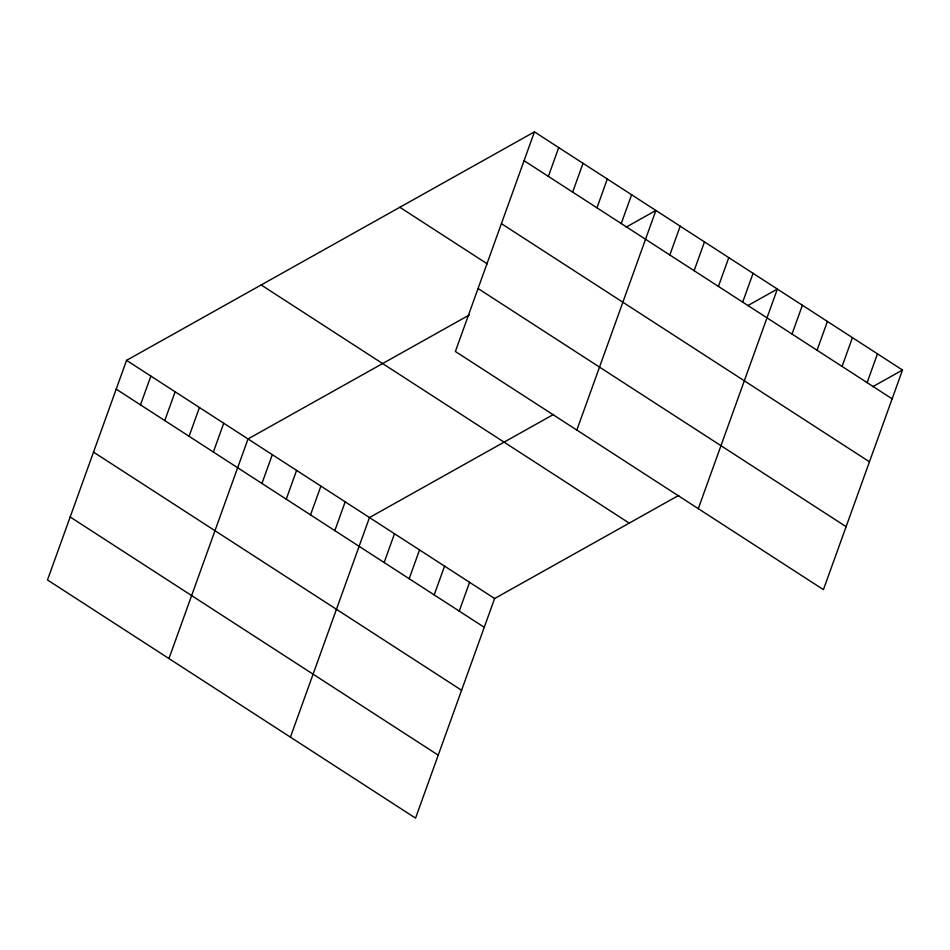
<?xml version="1.0" encoding="UTF-8"?>
<svg xmlns="http://www.w3.org/2000/svg" width="950" height="950" viewBox="0 0 950 950"><rect width="100%" height="100%" fill="white"/><g stroke="black" fill="none" stroke-linecap="round" stroke-linejoin="round"><path stroke-width="1.43" d="M534.446 131.872L455.383 351.476L823.436 589.641L902.5 370.037L534.446 131.872L126.564 360.359L47.5 579.963L415.554 818.128L494.617 598.524L678.751 495.378M140.493 404.866L150.86 376.081M164.777 420.589L175.144 391.792M189.074 436.299L199.441 407.514M213.37 452.022L223.725 423.237M168.958 658.552L248.021 438.947L469.3 314.996M261.951 483.455L272.317 454.67M286.247 499.178L296.602 470.392M310.531 514.9L320.898 486.103M334.827 530.611L345.194 501.826M290.415 737.153L369.479 517.548L553.612 414.402M384.144 562.531L394.511 533.734M548.364 176.379L558.731 147.594M409.177 578.716L419.544 549.931M572.66 192.102L583.027 163.317M434.197 594.914L444.564 566.129M596.956 207.824L607.311 179.027M459.23 611.111L469.597 582.326M621.241 223.535L631.607 194.75M576.84 430.077L655.904 210.473L626.133 227.145M669.833 254.98L680.188 226.183M694.117 270.691L704.484 241.906M718.414 286.413L728.781 257.628M742.698 302.136L753.065 273.339M698.297 508.666L777.361 289.061L747.591 305.734M792.027 334.044L802.394 305.259M817.047 350.241L827.414 321.456M842.08 366.427L852.447 337.642M867.113 382.624L877.467 353.839M872.729 386.709L902.5 370.037M524.079 160.669L892.133 398.822M501.41 223.63L869.464 461.795M399.843 207.278L487.291 263.863M478.052 288.515L846.106 526.668M261.167 284.964L629.221 523.117M126.564 360.359L494.617 598.524M116.197 389.144L484.262 627.309M93.528 452.117L461.593 690.27M70.169 516.99L438.235 755.155"/></g></svg>
